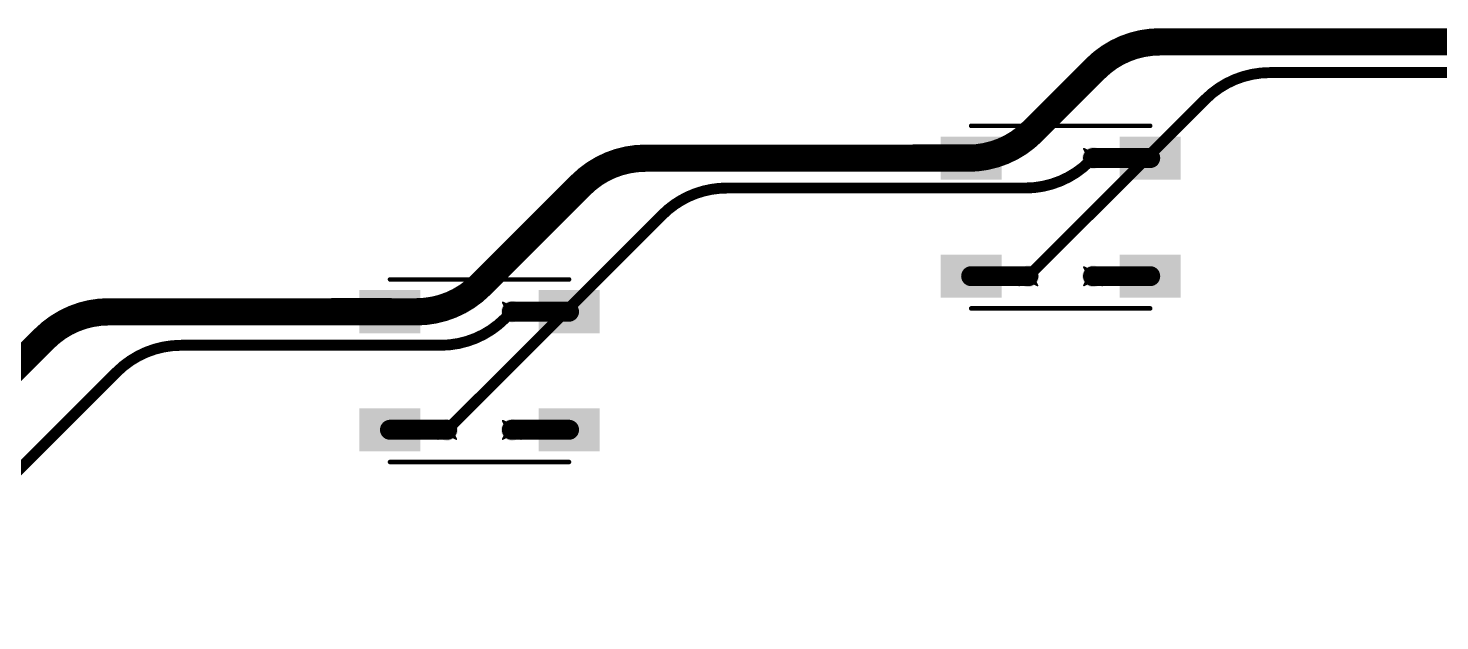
# Model space of a CAD drawing. Header units: inches. Extents: x -11 to 1110, y -7 to 455.
# Drawn here: x 153.08 to 192.5, y 331.88 to 348.44 of the extents above; entities that cross this region are included whole.
import ezdxf

# ---------------------------------------------------------------- set-up
doc = ezdxf.new("R2010")
doc.units = ezdxf.units.IN
for name, color, linetype in [('Bottom Layer', 5, 'Continuous'), ('Drill Drawing', 1, 'Continuous'), ('Top Layer', 1, 'Continuous'), ('Top Overlay', 2, 'Continuous'), ('Top Paste', 8, 'Continuous'), ('Top Solder', 216, 'Continuous'), ('Via Holes', 16, 'Continuous')]:
    doc.layers.add(name, color=color, linetype=linetype)

# ---------------------------------------------------------------- blocks, each defined once
blk = doc.blocks.new('WS2812B_B_W_223')
at = {"layer": 'Top Layer'}
for points in [[(-3.24999985, 2.15000078), (-1.75000031, 2.15000078), (-1.75000031, 1.15000278), (-3.24999985, 1.15000278)], [(3.24999985, 1.15000278), (1.75000031, 1.15000278), (1.75000031, 2.15000078), (3.24999985, 2.15000078)], [(-3.24999985, -1.15000024), (-1.75000031, -1.15000024), (-1.75000031, -2.14999824), (-3.24999985, -2.14999824)], [(1.75000031, -1.15000024), (3.24999985, -1.15000024), (3.24999985, -2.14999824), (1.75000031, -2.14999824)]]:
    blk.add_hatch(color=1, dxfattribs=at).paths.add_polyline_path(points)
at = {"layer": 'Top Paste'}
for points in [[(-3.24999985, 2.15000078), (-1.75000031, 2.15000078), (-1.75000031, 1.15000278), (-3.24999985, 1.15000278)], [(3.24999985, 1.15000278), (1.75000031, 1.15000278), (1.75000031, 2.15000078), (3.24999985, 2.15000078)], [(-3.24999985, -1.15000024), (-1.75000031, -1.15000024), (-1.75000031, -2.14999824), (-3.24999985, -2.14999824)], [(1.75000031, -1.15000024), (3.24999985, -1.15000024), (3.24999985, -2.14999824), (1.75000031, -2.14999824)]]:
    blk.add_hatch(color=8, dxfattribs=at).paths.add_polyline_path(points)
at = {"layer": 'Top Solder'}
for points in [[(-3.35159985, 2.25160078), (-1.64840031, 2.25160078), (-1.64840031, 1.04840278), (-3.35159985, 1.04840278)], [(3.35159985, 1.04840278), (1.64840031, 1.04840278), (1.64840031, 2.25160078), (3.35159985, 2.25160078)], [(-3.35159985, -1.04840024), (-1.64840031, -1.04840024), (-1.64840031, -2.25159824), (-3.35159985, -2.25159824)], [(1.64840031, -1.04840024), (3.35159985, -1.04840024), (3.35159985, -2.25159824), (1.64840031, -2.25159824)]]:
    blk.add_hatch(color=216, dxfattribs=at).paths.add_polyline_path(points)
at = {"layer": 'Top Overlay'}
for points in [[(-2.50000008, 2.55080008, 0.127, 0.127, 0), (2.50000008, 2.55080008, 0.127, 0.127, 0)], [(-3.556, 1.8034, 0.254, 0.254, 0), (-3.429, 1.6764, 0.254, 0.254, 0)], [(-3.556, 1.5494, 0.254, 0.254, 0), (-3.556, 1.8034, 0.254, 0.254, 0)], [(-3.556, 1.5494, 0.254, 0.254, 0), (-3.429, 1.6764, 0.254, 0.254, 0)], [(-2.50000008, -2.55079754, 0.127, 0.127, 0), (2.50000008, -2.55079754, 0.127, 0.127, 0)]]:
    blk.add_lwpolyline(points, format="xyseb", dxfattribs=at)
for points in [[(-2.53175008, 2.55080008, 0.0635, 0.0635, 1), (-2.46825008, 2.55080008, 0.0635, 0.0635, 1)], [(2.46825008, 2.55080008, 0.0635, 0.0635, 1), (2.53175008, 2.55080008, 0.0635, 0.0635, 1)], [(-3.619499999999999, 1.8034, 0.127, 0.127, 1), (-3.4925, 1.8034, 0.127, 0.127, 1)], [(-3.619499999999999, 1.8034, 0.127, 0.127, 1), (-3.4925, 1.8034, 0.127, 0.127, 1)], [(-3.619499999999999, 1.5494, 0.127, 0.127, 1), (-3.4925, 1.5494, 0.127, 0.127, 1)], [(-3.619499999999999, 1.5494, 0.127, 0.127, 1), (-3.4925, 1.5494, 0.127, 0.127, 1)], [(-3.4925, 1.6764, 0.127, 0.127, 1), (-3.3655, 1.6764, 0.127, 0.127, 1)], [(-3.4925, 1.6764, 0.127, 0.127, 1), (-3.3655, 1.6764, 0.127, 0.127, 1)], [(-2.53175008, -2.55079754, 0.0635, 0.0635, 1), (-2.46825008, -2.55079754, 0.0635, 0.0635, 1)], [(2.46825008, -2.55079754, 0.0635, 0.0635, 1), (2.53175008, -2.55079754, 0.0635, 0.0635, 1)]]:
    blk.add_lwpolyline(points, format="xyseb", close=True, dxfattribs=at)
blk = doc.blocks.new('WS2812B_B_W_232')
at = {"layer": 'Top Layer'}
for points in [[(-3.24999985, 2.15000078), (-1.75000031, 2.15000078), (-1.75000031, 1.15000278), (-3.24999985, 1.15000278)], [(3.24999985, 1.15000278), (1.75000031, 1.15000278), (1.75000031, 2.15000078), (3.24999985, 2.15000078)], [(-3.24999985, -1.15000024), (-1.75000031, -1.15000024), (-1.75000031, -2.14999824), (-3.24999985, -2.14999824)], [(1.75000031, -1.15000024), (3.24999985, -1.15000024), (3.24999985, -2.14999824), (1.75000031, -2.14999824)]]:
    blk.add_hatch(color=1, dxfattribs=at).paths.add_polyline_path(points)
at = {"layer": 'Top Paste'}
for points in [[(-3.24999985, 2.15000078), (-1.75000031, 2.15000078), (-1.75000031, 1.15000278), (-3.24999985, 1.15000278)], [(3.24999985, 1.15000278), (1.75000031, 1.15000278), (1.75000031, 2.15000078), (3.24999985, 2.15000078)], [(-3.24999985, -1.15000024), (-1.75000031, -1.15000024), (-1.75000031, -2.14999824), (-3.24999985, -2.14999824)], [(1.75000031, -1.15000024), (3.24999985, -1.15000024), (3.24999985, -2.14999824), (1.75000031, -2.14999824)]]:
    blk.add_hatch(color=8, dxfattribs=at).paths.add_polyline_path(points)
at = {"layer": 'Top Solder'}
for points in [[(-3.35159985, 2.25160078), (-1.64840031, 2.25160078), (-1.64840031, 1.04840278), (-3.35159985, 1.04840278)], [(3.35159985, 1.04840278), (1.64840031, 1.04840278), (1.64840031, 2.25160078), (3.35159985, 2.25160078)], [(-3.35159985, -1.04840024), (-1.64840031, -1.04840024), (-1.64840031, -2.25159824), (-3.35159985, -2.25159824)], [(1.64840031, -1.04840024), (3.35159985, -1.04840024), (3.35159985, -2.25159824), (1.64840031, -2.25159824)]]:
    blk.add_hatch(color=216, dxfattribs=at).paths.add_polyline_path(points)
at = {"layer": 'Top Overlay'}
for points in [[(-2.50000008, 2.55080008, 0.127, 0.127, 0), (2.50000008, 2.55080008, 0.127, 0.127, 0)], [(-3.556, 1.8034, 0.254, 0.254, 0), (-3.429, 1.6764, 0.254, 0.254, 0)], [(-3.556, 1.5494, 0.254, 0.254, 0), (-3.556, 1.8034, 0.254, 0.254, 0)], [(-3.556, 1.5494, 0.254, 0.254, 0), (-3.429, 1.6764, 0.254, 0.254, 0)], [(-2.50000008, -2.55079754, 0.127, 0.127, 0), (2.50000008, -2.55079754, 0.127, 0.127, 0)]]:
    blk.add_lwpolyline(points, format="xyseb", dxfattribs=at)
for points in [[(-2.53175008, 2.55080008, 0.0635, 0.0635, 1), (-2.46825008, 2.55080008, 0.0635, 0.0635, 1)], [(2.46825008, 2.55080008, 0.0635, 0.0635, 1), (2.53175008, 2.55080008, 0.0635, 0.0635, 1)], [(-3.619499999999999, 1.8034, 0.127, 0.127, 1), (-3.4925, 1.8034, 0.127, 0.127, 1)], [(-3.619499999999999, 1.8034, 0.127, 0.127, 1), (-3.4925, 1.8034, 0.127, 0.127, 1)], [(-3.619499999999999, 1.5494, 0.127, 0.127, 1), (-3.4925, 1.5494, 0.127, 0.127, 1)], [(-3.619499999999999, 1.5494, 0.127, 0.127, 1), (-3.4925, 1.5494, 0.127, 0.127, 1)], [(-3.4925, 1.6764, 0.127, 0.127, 1), (-3.3655, 1.6764, 0.127, 0.127, 1)], [(-3.4925, 1.6764, 0.127, 0.127, 1), (-3.3655, 1.6764, 0.127, 0.127, 1)], [(-2.53175008, -2.55079754, 0.0635, 0.0635, 1), (-2.46825008, -2.55079754, 0.0635, 0.0635, 1)], [(2.46825008, -2.55079754, 0.0635, 0.0635, 1), (2.53175008, -2.55079754, 0.0635, 0.0635, 1)]]:
    blk.add_lwpolyline(points, format="xyseb", close=True, dxfattribs=at)

msp = doc.modelspace()

# ---------------------------------------------------------------- hatches: boundary and pattern name
at = {"layer": 'Bottom Layer'}
h = msp.add_hatch(color=5, dxfattribs=at)
edge = h.paths.add_edge_path()
edge.add_arc((177.82216912, 344.8072098), 0.2999994, 0, 360)
h = msp.add_hatch(color=5, dxfattribs=at)
edge = h.paths.add_edge_path()
edge.add_arc((182.82216928, 344.8139916), 0.2999994, 0, 360)
h = msp.add_hatch(color=5, dxfattribs=at)
edge = h.paths.add_edge_path()
edge.add_arc((181.0134302, 341.50720878), 0.2999994, 0, 360)
h = msp.add_hatch(color=5, dxfattribs=at)
edge = h.paths.add_edge_path()
edge.add_arc((182.82216928, 341.50720878), 0.2999994, 0, 360)
h = msp.add_hatch(color=5, dxfattribs=at)
edge = h.paths.add_edge_path()
edge.add_arc((161.59156912, 340.5146098), 0.2999994, 0, 360)
h = msp.add_hatch(color=5, dxfattribs=at)
edge = h.paths.add_edge_path()
edge.add_arc((166.59156928, 340.5213916), 0.2999994, 0, 360)
h = msp.add_hatch(color=5, dxfattribs=at)
edge = h.paths.add_edge_path()
edge.add_arc((164.7828302, 337.21460878), 0.2999994, 0, 360)
h = msp.add_hatch(color=5, dxfattribs=at)
edge = h.paths.add_edge_path()
edge.add_arc((166.59156928, 337.21460878), 0.2999994, 0, 360)
at = {"layer": 'Top Layer'}
h = msp.add_hatch(color=1, dxfattribs=at)
edge = h.paths.add_edge_path()
edge.add_arc((177.82216912, 344.8072098), 0.2999994, 0, 360)
h = msp.add_hatch(color=1, dxfattribs=at)
edge = h.paths.add_edge_path()
edge.add_arc((182.82216928, 344.8139916), 0.2999994, 0, 360)
h = msp.add_hatch(color=1, dxfattribs=at)
edge = h.paths.add_edge_path()
edge.add_arc((181.0134302, 341.50720878), 0.2999994, 0, 360)
h = msp.add_hatch(color=1, dxfattribs=at)
edge = h.paths.add_edge_path()
edge.add_arc((182.82216928, 341.50720878), 0.2999994, 0, 360)
h = msp.add_hatch(color=1, dxfattribs=at)
edge = h.paths.add_edge_path()
edge.add_arc((161.59156912, 340.5146098), 0.2999994, 0, 360)
h = msp.add_hatch(color=1, dxfattribs=at)
edge = h.paths.add_edge_path()
edge.add_arc((166.59156928, 340.5213916), 0.2999994, 0, 360)
h = msp.add_hatch(color=1, dxfattribs=at)
edge = h.paths.add_edge_path()
edge.add_arc((164.7828302, 337.21460878), 0.2999994, 0, 360)
h = msp.add_hatch(color=1, dxfattribs=at)
edge = h.paths.add_edge_path()
edge.add_arc((166.59156928, 337.21460878), 0.2999994, 0, 360)
at = {"layer": 'Via Holes'}
h = msp.add_hatch(color=7, dxfattribs=at)
edge = h.paths.add_edge_path()
edge.add_arc((177.82216912, 344.8072098), 0.1499997, 0, 360)
h = msp.add_hatch(color=7, dxfattribs=at)
edge = h.paths.add_edge_path()
edge.add_arc((182.82216928, 344.8139916), 0.1499997, 0, 360)
h = msp.add_hatch(color=7, dxfattribs=at)
edge = h.paths.add_edge_path()
edge.add_arc((181.0134302, 341.50720878), 0.1499997, 0, 360)
h = msp.add_hatch(color=7, dxfattribs=at)
edge = h.paths.add_edge_path()
edge.add_arc((182.82216928, 341.50720878), 0.1499997, 0, 360)
h = msp.add_hatch(color=7, dxfattribs=at)
edge = h.paths.add_edge_path()
edge.add_arc((161.59156912, 340.5146098), 0.1499997, 0, 360)
h = msp.add_hatch(color=7, dxfattribs=at)
edge = h.paths.add_edge_path()
edge.add_arc((166.59156928, 340.5213916), 0.1499997, 0, 360)
h = msp.add_hatch(color=7, dxfattribs=at)
edge = h.paths.add_edge_path()
edge.add_arc((164.7828302, 337.21460878), 0.1499997, 0, 360)
h = msp.add_hatch(color=7, dxfattribs=at)
edge = h.paths.add_edge_path()
edge.add_arc((166.59156928, 337.21460878), 0.1499997, 0, 360)

# ---------------------------------------------------------------- linework, layer by layer
at = {"layer": 'Bottom Layer'}
for points in [[(182.89197864, 347.31446158, 0.7619999999999999, 0.7619999999999999, -0.198912367379658), (184.68803042, 348.0584098, 0.7619999999999999, 0.7619999999999999, 0)], [(184.68803042, 348.0584098, 0.7619999999999999, 0.7619999999999999, 0), (194.33216912, 348.0584098, 0.7619999999999999, 0.7619999999999999, 0)], [(181.12867508, 345.55115802, 0.7619999999999999, 0.7619999999999999, 0), (182.89197864, 347.31446158, 0.7619999999999999, 0.7619999999999999, 0)], [(185.96147212, 346.4552507, 0.3048, 0.3048, -0.198912367379658), (187.7575239, 347.19919892, 0.3048, 0.3048, 0)], [(187.7575239, 347.19919892, 0.3048, 0.3048, 0), (197.42085484, 347.19919892, 0.3048, 0.3048, 0)], [(181.0134302, 341.50720878, 0.3048, 0.3048, 0), (185.96147212, 346.4552507, 0.3048, 0.3048, 0)], [(181.12867508, 345.55115802, 0.7619999999999999, 0.7619999999999999, -0.198912367379658), (179.3326233, 344.8072098, 0.7619999999999999, 0.7619999999999999, 0)], [(168.52386158, 344.06326158, 0.7619999999999999, 0.7619999999999999, -0.198912367379658), (170.31991336, 344.8072098, 0.7619999999999999, 0.7619999999999999, 0)], [(170.31991336, 344.8072098, 0.7619999999999999, 0.7619999999999999, 0), (177.82216912, 344.8072098, 0.7619999999999999, 0.7619999999999999, 0)], [(177.82216912, 344.8072098, 0.7619999999999999, 0.7619999999999999, 0), (179.3326233, 344.8072098, 0.7619999999999999, 0.7619999999999999, 0)], [(182.72552482, 344.71734714, 0.3048, 0.3048, 0), (182.82216928, 344.8139916, 0.3048, 0.3048, 0)], [(182.72552482, 344.71734714, 0.3048, 0.3048, -0.198912367379658), (180.92947304, 343.97339892, 0.3048, 0.3048, 0)], [(165.71915802, 341.25855802, 0.7619999999999999, 0.7619999999999999, 0), (168.52386158, 344.06326158, 0.7619999999999999, 0.7619999999999999, 0)], [(170.79767212, 343.2294507, 0.3048, 0.3048, -0.198912367379658), (172.5937239, 343.97339892, 0.3048, 0.3048, 0)], [(172.5937239, 343.97339892, 0.3048, 0.3048, 0), (180.92947304, 343.97339892, 0.3048, 0.3048, 0)], [(164.7828302, 337.21460878, 0.3048, 0.3048, 0), (170.79767212, 343.2294507, 0.3048, 0.3048, 0)], [(165.71915802, 341.25855802, 0.7619999999999999, 0.7619999999999999, -0.198912367379658), (163.92310624, 340.5146098, 0.7619999999999999, 0.7619999999999999, 0)], [(153.53786158, 339.77066158, 0.7619999999999999, 0.7619999999999999, -0.198912367379658), (155.33391336, 340.5146098, 0.7619999999999999, 0.7619999999999999, 0)], [(155.33391336, 340.5146098, 0.7619999999999999, 0.7619999999999999, 0), (161.59156912, 340.5146098, 0.7619999999999999, 0.7619999999999999, 0)], [(161.59156912, 340.5146098, 0.7619999999999999, 0.7619999999999999, 0), (163.92310624, 340.5146098, 0.7619999999999999, 0.7619999999999999, 0)], [(166.39332482, 340.32314714, 0.3048, 0.3048, 0), (166.59156928, 340.5213916, 0.3048, 0.3048, 0)], [(166.39332482, 340.32314714, 0.3048, 0.3048, -0.198912367379658), (164.59727304, 339.57919892, 0.3048, 0.3048, 0)], [(149.84415802, 336.07695802, 0.7619999999999999, 0.7619999999999999, 0), (153.53786158, 339.77066158, 0.7619999999999999, 0.7619999999999999, 0)], [(155.55767212, 338.8352507, 0.3048, 0.3048, -0.198912367379658), (157.3537239, 339.57919892, 0.3048, 0.3048, 0)], [(157.3537239, 339.57919892, 0.3048, 0.3048, 0), (164.59727304, 339.57919892, 0.3048, 0.3048, 0)], [(148.7554302, 332.03300878, 0.3048, 0.3048, 0), (155.55767212, 338.8352507, 0.3048, 0.3048, 0)]]:
    msp.add_lwpolyline(points, format="xyseb", dxfattribs=at)
for points in [[(184.49753042, 348.0584098, 0.3809999999999999, 0.3809999999999999, 1), (184.87853042, 348.0584098, 0.3809999999999999, 0.3809999999999999, 1)], [(184.49753042, 348.0584098, 0.3809999999999999, 0.3809999999999999, 1), (184.87853042, 348.0584098, 0.3809999999999999, 0.3809999999999999, 1)], [(182.70147864, 347.31446158, 0.3809999999999999, 0.3809999999999999, 1), (183.08247864, 347.31446158, 0.3809999999999999, 0.3809999999999999, 1)], [(182.70147864, 347.31446158, 0.3809999999999999, 0.3809999999999999, 1), (183.08247864, 347.31446158, 0.3809999999999999, 0.3809999999999999, 1)], [(187.6813239, 347.19919892, 0.1524, 0.1524, 1), (187.8337239, 347.19919892, 0.1524, 0.1524, 1)], [(187.6813239, 347.19919892, 0.1524, 0.1524, 1), (187.8337239, 347.19919892, 0.1524, 0.1524, 1)], [(185.88527212, 346.4552507, 0.1524, 0.1524, 1), (186.03767212, 346.4552507, 0.1524, 0.1524, 1)], [(185.88527212, 346.4552507, 0.1524, 0.1524, 1), (186.03767212, 346.4552507, 0.1524, 0.1524, 1)], [(180.93817508, 345.55115802, 0.3809999999999999, 0.3809999999999999, 1), (181.31917508, 345.55115802, 0.3809999999999999, 0.3809999999999999, 1)], [(180.93817508, 345.55115802, 0.3809999999999999, 0.3809999999999999, 1), (181.31917508, 345.55115802, 0.3809999999999999, 0.3809999999999999, 1)], [(170.12941336, 344.8072098, 0.3809999999999999, 0.3809999999999999, 1), (170.51041336, 344.8072098, 0.3809999999999999, 0.3809999999999999, 1)], [(170.12941336, 344.8072098, 0.3809999999999999, 0.3809999999999999, 1), (170.51041336, 344.8072098, 0.3809999999999999, 0.3809999999999999, 1)], [(177.63166912, 344.8072098, 0.3809999999999999, 0.3809999999999999, 1), (178.01266912, 344.8072098, 0.3809999999999999, 0.3809999999999999, 1)], [(177.63166912, 344.8072098, 0.3809999999999999, 0.3809999999999999, 1), (178.01266912, 344.8072098, 0.3809999999999999, 0.3809999999999999, 1)], [(179.1421233, 344.8072098, 0.3809999999999999, 0.3809999999999999, 1), (179.5231233, 344.8072098, 0.3809999999999999, 0.3809999999999999, 1)], [(179.1421233, 344.8072098, 0.3809999999999999, 0.3809999999999999, 1), (179.5231233, 344.8072098, 0.3809999999999999, 0.3809999999999999, 1)], [(182.74596928, 344.8139916, 0.1524, 0.1524, 1), (182.89836928, 344.8139916, 0.1524, 0.1524, 1)], [(182.64932482, 344.71734714, 0.1524, 0.1524, 1), (182.80172482, 344.71734714, 0.1524, 0.1524, 1)], [(182.64932482, 344.71734714, 0.1524, 0.1524, 1), (182.80172482, 344.71734714, 0.1524, 0.1524, 1)], [(168.33336158, 344.06326158, 0.3809999999999999, 0.3809999999999999, 1), (168.71436158, 344.06326158, 0.3809999999999999, 0.3809999999999999, 1)], [(168.33336158, 344.06326158, 0.3809999999999999, 0.3809999999999999, 1), (168.71436158, 344.06326158, 0.3809999999999999, 0.3809999999999999, 1)], [(172.5175239, 343.97339892, 0.1524, 0.1524, 1), (172.6699239, 343.97339892, 0.1524, 0.1524, 1)], [(172.5175239, 343.97339892, 0.1524, 0.1524, 1), (172.6699239, 343.97339892, 0.1524, 0.1524, 1)], [(180.85327304, 343.97339892, 0.1524, 0.1524, 1), (181.00567304, 343.97339892, 0.1524, 0.1524, 1)], [(180.85327304, 343.97339892, 0.1524, 0.1524, 1), (181.00567304, 343.97339892, 0.1524, 0.1524, 1)], [(170.72147212, 343.2294507, 0.1524, 0.1524, 1), (170.87387212, 343.2294507, 0.1524, 0.1524, 1)], [(170.72147212, 343.2294507, 0.1524, 0.1524, 1), (170.87387212, 343.2294507, 0.1524, 0.1524, 1)], [(165.52865802, 341.25855802, 0.3809999999999999, 0.3809999999999999, 1), (165.90965802, 341.25855802, 0.3809999999999999, 0.3809999999999999, 1)], [(165.52865802, 341.25855802, 0.3809999999999999, 0.3809999999999999, 1), (165.90965802, 341.25855802, 0.3809999999999999, 0.3809999999999999, 1)], [(180.9372302, 341.50720878, 0.1524, 0.1524, 1), (181.0896302, 341.50720878, 0.1524, 0.1524, 1)], [(155.14341336, 340.5146098, 0.3809999999999999, 0.3809999999999999, 1), (155.52441336, 340.5146098, 0.3809999999999999, 0.3809999999999999, 1)], [(155.14341336, 340.5146098, 0.3809999999999999, 0.3809999999999999, 1), (155.52441336, 340.5146098, 0.3809999999999999, 0.3809999999999999, 1)], [(161.40106912, 340.5146098, 0.3809999999999999, 0.3809999999999999, 1), (161.78206912, 340.5146098, 0.3809999999999999, 0.3809999999999999, 1)], [(161.40106912, 340.5146098, 0.3809999999999999, 0.3809999999999999, 1), (161.78206912, 340.5146098, 0.3809999999999999, 0.3809999999999999, 1)], [(163.73260624, 340.5146098, 0.3809999999999999, 0.3809999999999999, 1), (164.11360624, 340.5146098, 0.3809999999999999, 0.3809999999999999, 1)], [(163.73260624, 340.5146098, 0.3809999999999999, 0.3809999999999999, 1), (164.11360624, 340.5146098, 0.3809999999999999, 0.3809999999999999, 1)], [(166.51536928, 340.5213916, 0.1524, 0.1524, 1), (166.66776928, 340.5213916, 0.1524, 0.1524, 1)], [(166.31712482, 340.32314714, 0.1524, 0.1524, 1), (166.46952482, 340.32314714, 0.1524, 0.1524, 1)], [(166.31712482, 340.32314714, 0.1524, 0.1524, 1), (166.46952482, 340.32314714, 0.1524, 0.1524, 1)], [(153.34736158, 339.77066158, 0.3809999999999999, 0.3809999999999999, 1), (153.72836158, 339.77066158, 0.3809999999999999, 0.3809999999999999, 1)], [(153.34736158, 339.77066158, 0.3809999999999999, 0.3809999999999999, 1), (153.72836158, 339.77066158, 0.3809999999999999, 0.3809999999999999, 1)], [(157.2775239, 339.57919892, 0.1524, 0.1524, 1), (157.4299239, 339.57919892, 0.1524, 0.1524, 1)], [(157.2775239, 339.57919892, 0.1524, 0.1524, 1), (157.4299239, 339.57919892, 0.1524, 0.1524, 1)], [(164.52107304, 339.57919892, 0.1524, 0.1524, 1), (164.67347304, 339.57919892, 0.1524, 0.1524, 1)], [(164.52107304, 339.57919892, 0.1524, 0.1524, 1), (164.67347304, 339.57919892, 0.1524, 0.1524, 1)], [(155.48147212, 338.8352507, 0.1524, 0.1524, 1), (155.63387212, 338.8352507, 0.1524, 0.1524, 1)], [(155.48147212, 338.8352507, 0.1524, 0.1524, 1), (155.63387212, 338.8352507, 0.1524, 0.1524, 1)], [(164.7066302, 337.21460878, 0.1524, 0.1524, 1), (164.8590302, 337.21460878, 0.1524, 0.1524, 1)]]:
    msp.add_lwpolyline(points, format="xyseb", close=True, dxfattribs=at)
at = {"layer": 'Drill Drawing'}
for points in [[(177.56816912, 345.0612098, 0.0508, 0.0508, 0), (177.82216912, 344.9342098, 0.0508, 0.0508, 0)], [(177.56816912, 345.0612098, 0.0508, 0.0508, 0), (177.69516912, 344.8072098, 0.0508, 0.0508, 0)], [(177.82216912, 344.9342098, 0.0508, 0.0508, 0), (178.07616912, 345.0612098, 0.0508, 0.0508, 0)], [(177.94916912, 344.8072098, 0.0508, 0.0508, 0), (178.07616912, 345.0612098, 0.0508, 0.0508, 0)], [(182.56816928, 345.0679916, 0.0508, 0.0508, 0), (182.82216928, 344.9409916, 0.0508, 0.0508, 0)], [(182.56816928, 345.0679916, 0.0508, 0.0508, 0), (182.69516928, 344.8139916, 0.0508, 0.0508, 0)], [(182.82216928, 344.9409916, 0.0508, 0.0508, 0), (183.07616928, 345.0679916, 0.0508, 0.0508, 0)], [(182.94916928, 344.8139916, 0.0508, 0.0508, 0), (183.07616928, 345.0679916, 0.0508, 0.0508, 0)], [(177.56816912, 344.5532098, 0.0508, 0.0508, 0), (177.69516912, 344.8072098, 0.0508, 0.0508, 0)], [(177.56816912, 344.5532098, 0.0508, 0.0508, 0), (177.82216912, 344.6802097999999, 0.0508, 0.0508, 0)], [(177.82216912, 344.6802097999999, 0.0508, 0.0508, 0), (178.07616912, 344.5532098, 0.0508, 0.0508, 0)], [(177.94916912, 344.8072098, 0.0508, 0.0508, 0), (178.07616912, 344.5532098, 0.0508, 0.0508, 0)], [(182.56816928, 344.5599916, 0.0508, 0.0508, 0), (182.69516928, 344.8139916, 0.0508, 0.0508, 0)], [(182.56816928, 344.5599916, 0.0508, 0.0508, 0), (182.82216928, 344.6869916, 0.0508, 0.0508, 0)], [(182.82216928, 344.6869916, 0.0508, 0.0508, 0), (183.07616928, 344.5599916, 0.0508, 0.0508, 0)], [(182.94916928, 344.8139916, 0.0508, 0.0508, 0), (183.07616928, 344.5599916, 0.0508, 0.0508, 0)], [(180.7594302, 341.76120878, 0.0508, 0.0508, 0), (181.0134302, 341.63420878, 0.0508, 0.0508, 0)], [(180.7594302, 341.76120878, 0.0508, 0.0508, 0), (180.8864302, 341.50720878, 0.0508, 0.0508, 0)], [(181.0134302, 341.63420878, 0.0508, 0.0508, 0), (181.2674302, 341.76120878, 0.0508, 0.0508, 0)], [(181.1404302, 341.50720878, 0.0508, 0.0508, 0), (181.2674302, 341.76120878, 0.0508, 0.0508, 0)], [(182.56816928, 341.76120878, 0.0508, 0.0508, 0), (182.82216928, 341.63420878, 0.0508, 0.0508, 0)], [(182.56816928, 341.76120878, 0.0508, 0.0508, 0), (182.69516928, 341.50720878, 0.0508, 0.0508, 0)], [(182.82216928, 341.63420878, 0.0508, 0.0508, 0), (183.07616928, 341.76120878, 0.0508, 0.0508, 0)], [(182.94916928, 341.50720878, 0.0508, 0.0508, 0), (183.07616928, 341.76120878, 0.0508, 0.0508, 0)], [(180.7594302, 341.25320878, 0.0508, 0.0508, 0), (180.8864302, 341.50720878, 0.0508, 0.0508, 0)], [(180.7594302, 341.25320878, 0.0508, 0.0508, 0), (181.0134302, 341.38020878, 0.0508, 0.0508, 0)], [(181.0134302, 341.38020878, 0.0508, 0.0508, 0), (181.2674302, 341.25320878, 0.0508, 0.0508, 0)], [(181.1404302, 341.50720878, 0.0508, 0.0508, 0), (181.2674302, 341.25320878, 0.0508, 0.0508, 0)], [(182.56816928, 341.25320878, 0.0508, 0.0508, 0), (182.69516928, 341.50720878, 0.0508, 0.0508, 0)], [(182.56816928, 341.25320878, 0.0508, 0.0508, 0), (182.82216928, 341.38020878, 0.0508, 0.0508, 0)], [(182.82216928, 341.38020878, 0.0508, 0.0508, 0), (183.07616928, 341.25320878, 0.0508, 0.0508, 0)], [(182.94916928, 341.50720878, 0.0508, 0.0508, 0), (183.07616928, 341.25320878, 0.0508, 0.0508, 0)], [(161.33756912, 340.7686098, 0.0508, 0.0508, 0), (161.59156912, 340.6416098, 0.0508, 0.0508, 0)], [(161.33756912, 340.7686098, 0.0508, 0.0508, 0), (161.46456912, 340.5146098, 0.0508, 0.0508, 0)], [(161.59156912, 340.6416098, 0.0508, 0.0508, 0), (161.84556912, 340.7686098, 0.0508, 0.0508, 0)], [(161.71856912, 340.5146098, 0.0508, 0.0508, 0), (161.84556912, 340.7686098, 0.0508, 0.0508, 0)], [(166.33756928, 340.7753916, 0.0508, 0.0508, 0), (166.59156928, 340.6483916, 0.0508, 0.0508, 0)], [(166.33756928, 340.7753916, 0.0508, 0.0508, 0), (166.46456928, 340.5213916, 0.0508, 0.0508, 0)], [(166.59156928, 340.6483916, 0.0508, 0.0508, 0), (166.84556928, 340.7753916, 0.0508, 0.0508, 0)], [(166.71856928, 340.5213916, 0.0508, 0.0508, 0), (166.84556928, 340.7753916, 0.0508, 0.0508, 0)], [(161.33756912, 340.2606098, 0.0508, 0.0508, 0), (161.46456912, 340.5146098, 0.0508, 0.0508, 0)], [(161.33756912, 340.2606098, 0.0508, 0.0508, 0), (161.59156912, 340.3876098, 0.0508, 0.0508, 0)], [(161.59156912, 340.3876098, 0.0508, 0.0508, 0), (161.84556912, 340.2606098, 0.0508, 0.0508, 0)], [(161.71856912, 340.5146098, 0.0508, 0.0508, 0), (161.84556912, 340.2606098, 0.0508, 0.0508, 0)], [(166.33756928, 340.2673916, 0.0508, 0.0508, 0), (166.46456928, 340.5213916, 0.0508, 0.0508, 0)], [(166.33756928, 340.2673916, 0.0508, 0.0508, 0), (166.59156928, 340.3943915999999, 0.0508, 0.0508, 0)], [(166.59156928, 340.3943915999999, 0.0508, 0.0508, 0), (166.84556928, 340.2673916, 0.0508, 0.0508, 0)], [(166.71856928, 340.5213916, 0.0508, 0.0508, 0), (166.84556928, 340.2673916, 0.0508, 0.0508, 0)], [(164.5288302, 337.46860878, 0.0508, 0.0508, 0), (164.7828302, 337.34160878, 0.0508, 0.0508, 0)], [(164.5288302, 337.46860878, 0.0508, 0.0508, 0), (164.6558302, 337.21460878, 0.0508, 0.0508, 0)], [(164.7828302, 337.34160878, 0.0508, 0.0508, 0), (165.0368302, 337.46860878, 0.0508, 0.0508, 0)], [(164.9098302, 337.21460878, 0.0508, 0.0508, 0), (165.0368302, 337.46860878, 0.0508, 0.0508, 0)], [(166.33756928, 337.46860878, 0.0508, 0.0508, 0), (166.59156928, 337.34160878, 0.0508, 0.0508, 0)], [(166.33756928, 337.46860878, 0.0508, 0.0508, 0), (166.46456928, 337.21460878, 0.0508, 0.0508, 0)], [(166.59156928, 337.34160878, 0.0508, 0.0508, 0), (166.84556928, 337.46860878, 0.0508, 0.0508, 0)], [(166.71856928, 337.21460878, 0.0508, 0.0508, 0), (166.84556928, 337.46860878, 0.0508, 0.0508, 0)], [(164.5288302, 336.96060878, 0.0508, 0.0508, 0), (164.6558302, 337.21460878, 0.0508, 0.0508, 0)], [(164.5288302, 336.96060878, 0.0508, 0.0508, 0), (164.7828302, 337.08760878, 0.0508, 0.0508, 0)], [(164.7828302, 337.08760878, 0.0508, 0.0508, 0), (165.0368302, 336.96060878, 0.0508, 0.0508, 0)], [(164.9098302, 337.21460878, 0.0508, 0.0508, 0), (165.0368302, 336.96060878, 0.0508, 0.0508, 0)], [(166.33756928, 336.96060878, 0.0508, 0.0508, 0), (166.46456928, 337.21460878, 0.0508, 0.0508, 0)], [(166.33756928, 336.96060878, 0.0508, 0.0508, 0), (166.59156928, 337.08760878, 0.0508, 0.0508, 0)], [(166.59156928, 337.08760878, 0.0508, 0.0508, 0), (166.84556928, 336.96060878, 0.0508, 0.0508, 0)], [(166.71856928, 337.21460878, 0.0508, 0.0508, 0), (166.84556928, 336.96060878, 0.0508, 0.0508, 0)]]:
    msp.add_lwpolyline(points, format="xyseb", dxfattribs=at)
for points in [[(177.55546912, 345.0612098, 0.0254, 0.0254, 1), (177.58086912, 345.0612098, 0.0254, 0.0254, 1)], [(177.55546912, 345.0612098, 0.0254, 0.0254, 1), (177.58086912, 345.0612098, 0.0254, 0.0254, 1)], [(177.80946912, 344.9342098, 0.0254, 0.0254, 1), (177.83486912, 344.9342098, 0.0254, 0.0254, 1)], [(177.80946912, 344.9342098, 0.0254, 0.0254, 1), (177.83486912, 344.9342098, 0.0254, 0.0254, 1)], [(178.06346912, 345.0612098, 0.0254, 0.0254, 1), (178.08886912, 345.0612098, 0.0254, 0.0254, 1)], [(178.06346912, 345.0612098, 0.0254, 0.0254, 1), (178.08886912, 345.0612098, 0.0254, 0.0254, 1)], [(182.55546928, 345.0679916, 0.0254, 0.0254, 1), (182.58086928, 345.0679916, 0.0254, 0.0254, 1)], [(182.55546928, 345.0679916, 0.0254, 0.0254, 1), (182.58086928, 345.0679916, 0.0254, 0.0254, 1)], [(182.80946928, 344.9409916, 0.0254, 0.0254, 1), (182.83486928, 344.9409916, 0.0254, 0.0254, 1)], [(182.80946928, 344.9409916, 0.0254, 0.0254, 1), (182.83486928, 344.9409916, 0.0254, 0.0254, 1)], [(183.06346928, 345.0679916, 0.0254, 0.0254, 1), (183.08886928, 345.0679916, 0.0254, 0.0254, 1)], [(183.06346928, 345.0679916, 0.0254, 0.0254, 1), (183.08886928, 345.0679916, 0.0254, 0.0254, 1)], [(177.55546912, 344.5532098, 0.0254, 0.0254, 1), (177.58086912, 344.5532098, 0.0254, 0.0254, 1)], [(177.55546912, 344.5532098, 0.0254, 0.0254, 1), (177.58086912, 344.5532098, 0.0254, 0.0254, 1)], [(177.68246912, 344.8072098, 0.0254, 0.0254, 1), (177.70786912, 344.8072098, 0.0254, 0.0254, 1)], [(177.68246912, 344.8072098, 0.0254, 0.0254, 1), (177.70786912, 344.8072098, 0.0254, 0.0254, 1)], [(177.80946912, 344.6802097999999, 0.0254, 0.0254, 1), (177.83486912, 344.6802097999999, 0.0254, 0.0254, 1)], [(177.80946912, 344.6802097999999, 0.0254, 0.0254, 1), (177.83486912, 344.6802097999999, 0.0254, 0.0254, 1)], [(177.93646912, 344.8072098, 0.0254, 0.0254, 1), (177.96186912, 344.8072098, 0.0254, 0.0254, 1)], [(177.93646912, 344.8072098, 0.0254, 0.0254, 1), (177.96186912, 344.8072098, 0.0254, 0.0254, 1)], [(178.06346912, 344.5532098, 0.0254, 0.0254, 1), (178.08886912, 344.5532098, 0.0254, 0.0254, 1)], [(178.06346912, 344.5532098, 0.0254, 0.0254, 1), (178.08886912, 344.5532098, 0.0254, 0.0254, 1)], [(182.55546928, 344.5599916, 0.0254, 0.0254, 1), (182.58086928, 344.5599916, 0.0254, 0.0254, 1)], [(182.55546928, 344.5599916, 0.0254, 0.0254, 1), (182.58086928, 344.5599916, 0.0254, 0.0254, 1)], [(182.68246928, 344.8139916, 0.0254, 0.0254, 1), (182.70786928, 344.8139916, 0.0254, 0.0254, 1)], [(182.68246928, 344.8139916, 0.0254, 0.0254, 1), (182.70786928, 344.8139916, 0.0254, 0.0254, 1)], [(182.80946928, 344.6869916, 0.0254, 0.0254, 1), (182.83486928, 344.6869916, 0.0254, 0.0254, 1)], [(182.80946928, 344.6869916, 0.0254, 0.0254, 1), (182.83486928, 344.6869916, 0.0254, 0.0254, 1)], [(182.93646928, 344.8139916, 0.0254, 0.0254, 1), (182.96186928, 344.8139916, 0.0254, 0.0254, 1)], [(182.93646928, 344.8139916, 0.0254, 0.0254, 1), (182.96186928, 344.8139916, 0.0254, 0.0254, 1)], [(183.06346928, 344.5599916, 0.0254, 0.0254, 1), (183.08886928, 344.5599916, 0.0254, 0.0254, 1)], [(183.06346928, 344.5599916, 0.0254, 0.0254, 1), (183.08886928, 344.5599916, 0.0254, 0.0254, 1)], [(180.7467302, 341.76120878, 0.0254, 0.0254, 1), (180.7721302, 341.76120878, 0.0254, 0.0254, 1)], [(180.7467302, 341.76120878, 0.0254, 0.0254, 1), (180.7721302, 341.76120878, 0.0254, 0.0254, 1)], [(181.2547302, 341.76120878, 0.0254, 0.0254, 1), (181.2801302, 341.76120878, 0.0254, 0.0254, 1)], [(181.2547302, 341.76120878, 0.0254, 0.0254, 1), (181.2801302, 341.76120878, 0.0254, 0.0254, 1)], [(182.55546928, 341.76120878, 0.0254, 0.0254, 1), (182.58086928, 341.76120878, 0.0254, 0.0254, 1)], [(182.55546928, 341.76120878, 0.0254, 0.0254, 1), (182.58086928, 341.76120878, 0.0254, 0.0254, 1)], [(183.06346928, 341.76120878, 0.0254, 0.0254, 1), (183.08886928, 341.76120878, 0.0254, 0.0254, 1)], [(183.06346928, 341.76120878, 0.0254, 0.0254, 1), (183.08886928, 341.76120878, 0.0254, 0.0254, 1)], [(180.8737302, 341.50720878, 0.0254, 0.0254, 1), (180.8991302, 341.50720878, 0.0254, 0.0254, 1)], [(180.8737302, 341.50720878, 0.0254, 0.0254, 1), (180.8991302, 341.50720878, 0.0254, 0.0254, 1)], [(181.0007302, 341.63420878, 0.0254, 0.0254, 1), (181.0261302, 341.63420878, 0.0254, 0.0254, 1)], [(181.0007302, 341.63420878, 0.0254, 0.0254, 1), (181.0261302, 341.63420878, 0.0254, 0.0254, 1)], [(181.0007302, 341.38020878, 0.0254, 0.0254, 1), (181.0261302, 341.38020878, 0.0254, 0.0254, 1)], [(181.0007302, 341.38020878, 0.0254, 0.0254, 1), (181.0261302, 341.38020878, 0.0254, 0.0254, 1)], [(181.1277302, 341.50720878, 0.0254, 0.0254, 1), (181.1531302, 341.50720878, 0.0254, 0.0254, 1)], [(181.1277302, 341.50720878, 0.0254, 0.0254, 1), (181.1531302, 341.50720878, 0.0254, 0.0254, 1)], [(182.68246928, 341.50720878, 0.0254, 0.0254, 1), (182.70786928, 341.50720878, 0.0254, 0.0254, 1)], [(182.68246928, 341.50720878, 0.0254, 0.0254, 1), (182.70786928, 341.50720878, 0.0254, 0.0254, 1)], [(182.80946928, 341.63420878, 0.0254, 0.0254, 1), (182.83486928, 341.63420878, 0.0254, 0.0254, 1)], [(182.80946928, 341.63420878, 0.0254, 0.0254, 1), (182.83486928, 341.63420878, 0.0254, 0.0254, 1)], [(182.80946928, 341.38020878, 0.0254, 0.0254, 1), (182.83486928, 341.38020878, 0.0254, 0.0254, 1)], [(182.80946928, 341.38020878, 0.0254, 0.0254, 1), (182.83486928, 341.38020878, 0.0254, 0.0254, 1)], [(182.93646928, 341.50720878, 0.0254, 0.0254, 1), (182.96186928, 341.50720878, 0.0254, 0.0254, 1)], [(182.93646928, 341.50720878, 0.0254, 0.0254, 1), (182.96186928, 341.50720878, 0.0254, 0.0254, 1)], [(180.7467302, 341.25320878, 0.0254, 0.0254, 1), (180.7721302, 341.25320878, 0.0254, 0.0254, 1)], [(180.7467302, 341.25320878, 0.0254, 0.0254, 1), (180.7721302, 341.25320878, 0.0254, 0.0254, 1)], [(181.2547302, 341.25320878, 0.0254, 0.0254, 1), (181.2801302, 341.25320878, 0.0254, 0.0254, 1)], [(181.2547302, 341.25320878, 0.0254, 0.0254, 1), (181.2801302, 341.25320878, 0.0254, 0.0254, 1)], [(182.55546928, 341.25320878, 0.0254, 0.0254, 1), (182.58086928, 341.25320878, 0.0254, 0.0254, 1)], [(182.55546928, 341.25320878, 0.0254, 0.0254, 1), (182.58086928, 341.25320878, 0.0254, 0.0254, 1)], [(183.06346928, 341.25320878, 0.0254, 0.0254, 1), (183.08886928, 341.25320878, 0.0254, 0.0254, 1)], [(183.06346928, 341.25320878, 0.0254, 0.0254, 1), (183.08886928, 341.25320878, 0.0254, 0.0254, 1)], [(161.32486912, 340.7686098, 0.0254, 0.0254, 1), (161.35026912, 340.7686098, 0.0254, 0.0254, 1)], [(161.32486912, 340.7686098, 0.0254, 0.0254, 1), (161.35026912, 340.7686098, 0.0254, 0.0254, 1)], [(161.57886912, 340.6416098, 0.0254, 0.0254, 1), (161.60426912, 340.6416098, 0.0254, 0.0254, 1)], [(161.57886912, 340.6416098, 0.0254, 0.0254, 1), (161.60426912, 340.6416098, 0.0254, 0.0254, 1)], [(161.83286912, 340.7686098, 0.0254, 0.0254, 1), (161.85826912, 340.7686098, 0.0254, 0.0254, 1)], [(161.83286912, 340.7686098, 0.0254, 0.0254, 1), (161.85826912, 340.7686098, 0.0254, 0.0254, 1)], [(166.32486928, 340.7753916, 0.0254, 0.0254, 1), (166.35026928, 340.7753916, 0.0254, 0.0254, 1)], [(166.32486928, 340.7753916, 0.0254, 0.0254, 1), (166.35026928, 340.7753916, 0.0254, 0.0254, 1)], [(166.57886928, 340.6483916, 0.0254, 0.0254, 1), (166.60426928, 340.6483916, 0.0254, 0.0254, 1)], [(166.57886928, 340.6483916, 0.0254, 0.0254, 1), (166.60426928, 340.6483916, 0.0254, 0.0254, 1)], [(166.83286928, 340.7753916, 0.0254, 0.0254, 1), (166.85826928, 340.7753916, 0.0254, 0.0254, 1)], [(166.83286928, 340.7753916, 0.0254, 0.0254, 1), (166.85826928, 340.7753916, 0.0254, 0.0254, 1)], [(161.32486912, 340.2606098, 0.0254, 0.0254, 1), (161.35026912, 340.2606098, 0.0254, 0.0254, 1)], [(161.32486912, 340.2606098, 0.0254, 0.0254, 1), (161.35026912, 340.2606098, 0.0254, 0.0254, 1)], [(161.45186912, 340.5146098, 0.0254, 0.0254, 1), (161.47726912, 340.5146098, 0.0254, 0.0254, 1)], [(161.45186912, 340.5146098, 0.0254, 0.0254, 1), (161.47726912, 340.5146098, 0.0254, 0.0254, 1)], [(161.57886912, 340.3876098, 0.0254, 0.0254, 1), (161.60426912, 340.3876098, 0.0254, 0.0254, 1)], [(161.57886912, 340.3876098, 0.0254, 0.0254, 1), (161.60426912, 340.3876098, 0.0254, 0.0254, 1)], [(161.70586912, 340.5146098, 0.0254, 0.0254, 1), (161.73126912, 340.5146098, 0.0254, 0.0254, 1)], [(161.70586912, 340.5146098, 0.0254, 0.0254, 1), (161.73126912, 340.5146098, 0.0254, 0.0254, 1)], [(161.83286912, 340.2606098, 0.0254, 0.0254, 1), (161.85826912, 340.2606098, 0.0254, 0.0254, 1)], [(161.83286912, 340.2606098, 0.0254, 0.0254, 1), (161.85826912, 340.2606098, 0.0254, 0.0254, 1)], [(166.32486928, 340.2673916, 0.0254, 0.0254, 1), (166.35026928, 340.2673916, 0.0254, 0.0254, 1)], [(166.32486928, 340.2673916, 0.0254, 0.0254, 1), (166.35026928, 340.2673916, 0.0254, 0.0254, 1)], [(166.45186928, 340.5213916, 0.0254, 0.0254, 1), (166.47726928, 340.5213916, 0.0254, 0.0254, 1)], [(166.45186928, 340.5213916, 0.0254, 0.0254, 1), (166.47726928, 340.5213916, 0.0254, 0.0254, 1)], [(166.57886928, 340.3943915999999, 0.0254, 0.0254, 1), (166.60426928, 340.3943915999999, 0.0254, 0.0254, 1)], [(166.57886928, 340.3943915999999, 0.0254, 0.0254, 1), (166.60426928, 340.3943915999999, 0.0254, 0.0254, 1)], [(166.70586928, 340.5213916, 0.0254, 0.0254, 1), (166.73126928, 340.5213916, 0.0254, 0.0254, 1)], [(166.70586928, 340.5213916, 0.0254, 0.0254, 1), (166.73126928, 340.5213916, 0.0254, 0.0254, 1)], [(166.83286928, 340.2673916, 0.0254, 0.0254, 1), (166.85826928, 340.2673916, 0.0254, 0.0254, 1)], [(166.83286928, 340.2673916, 0.0254, 0.0254, 1), (166.85826928, 340.2673916, 0.0254, 0.0254, 1)], [(164.5161302, 337.46860878, 0.0254, 0.0254, 1), (164.5415302, 337.46860878, 0.0254, 0.0254, 1)], [(164.5161302, 337.46860878, 0.0254, 0.0254, 1), (164.5415302, 337.46860878, 0.0254, 0.0254, 1)], [(165.0241302, 337.46860878, 0.0254, 0.0254, 1), (165.0495302, 337.46860878, 0.0254, 0.0254, 1)], [(165.0241302, 337.46860878, 0.0254, 0.0254, 1), (165.0495302, 337.46860878, 0.0254, 0.0254, 1)], [(166.32486928, 337.46860878, 0.0254, 0.0254, 1), (166.35026928, 337.46860878, 0.0254, 0.0254, 1)], [(166.32486928, 337.46860878, 0.0254, 0.0254, 1), (166.35026928, 337.46860878, 0.0254, 0.0254, 1)], [(166.83286928, 337.46860878, 0.0254, 0.0254, 1), (166.85826928, 337.46860878, 0.0254, 0.0254, 1)], [(166.83286928, 337.46860878, 0.0254, 0.0254, 1), (166.85826928, 337.46860878, 0.0254, 0.0254, 1)], [(164.6431302, 337.21460878, 0.0254, 0.0254, 1), (164.6685302, 337.21460878, 0.0254, 0.0254, 1)], [(164.6431302, 337.21460878, 0.0254, 0.0254, 1), (164.6685302, 337.21460878, 0.0254, 0.0254, 1)], [(164.7701302, 337.34160878, 0.0254, 0.0254, 1), (164.7955302, 337.34160878, 0.0254, 0.0254, 1)], [(164.7701302, 337.34160878, 0.0254, 0.0254, 1), (164.7955302, 337.34160878, 0.0254, 0.0254, 1)], [(164.7701302, 337.08760878, 0.0254, 0.0254, 1), (164.7955302, 337.08760878, 0.0254, 0.0254, 1)], [(164.7701302, 337.08760878, 0.0254, 0.0254, 1), (164.7955302, 337.08760878, 0.0254, 0.0254, 1)], [(164.8971302, 337.21460878, 0.0254, 0.0254, 1), (164.9225302, 337.21460878, 0.0254, 0.0254, 1)], [(164.8971302, 337.21460878, 0.0254, 0.0254, 1), (164.9225302, 337.21460878, 0.0254, 0.0254, 1)], [(166.45186928, 337.21460878, 0.0254, 0.0254, 1), (166.47726928, 337.21460878, 0.0254, 0.0254, 1)], [(166.45186928, 337.21460878, 0.0254, 0.0254, 1), (166.47726928, 337.21460878, 0.0254, 0.0254, 1)], [(166.57886928, 337.34160878, 0.0254, 0.0254, 1), (166.60426928, 337.34160878, 0.0254, 0.0254, 1)], [(166.57886928, 337.34160878, 0.0254, 0.0254, 1), (166.60426928, 337.34160878, 0.0254, 0.0254, 1)], [(166.57886928, 337.08760878, 0.0254, 0.0254, 1), (166.60426928, 337.08760878, 0.0254, 0.0254, 1)], [(166.57886928, 337.08760878, 0.0254, 0.0254, 1), (166.60426928, 337.08760878, 0.0254, 0.0254, 1)], [(166.70586928, 337.21460878, 0.0254, 0.0254, 1), (166.73126928, 337.21460878, 0.0254, 0.0254, 1)], [(166.70586928, 337.21460878, 0.0254, 0.0254, 1), (166.73126928, 337.21460878, 0.0254, 0.0254, 1)], [(164.5161302, 336.96060878, 0.0254, 0.0254, 1), (164.5415302, 336.96060878, 0.0254, 0.0254, 1)], [(164.5161302, 336.96060878, 0.0254, 0.0254, 1), (164.5415302, 336.96060878, 0.0254, 0.0254, 1)], [(165.0241302, 336.96060878, 0.0254, 0.0254, 1), (165.0495302, 336.96060878, 0.0254, 0.0254, 1)], [(165.0241302, 336.96060878, 0.0254, 0.0254, 1), (165.0495302, 336.96060878, 0.0254, 0.0254, 1)], [(166.32486928, 336.96060878, 0.0254, 0.0254, 1), (166.35026928, 336.96060878, 0.0254, 0.0254, 1)], [(166.32486928, 336.96060878, 0.0254, 0.0254, 1), (166.35026928, 336.96060878, 0.0254, 0.0254, 1)], [(166.83286928, 336.96060878, 0.0254, 0.0254, 1), (166.85826928, 336.96060878, 0.0254, 0.0254, 1)], [(166.83286928, 336.96060878, 0.0254, 0.0254, 1), (166.85826928, 336.96060878, 0.0254, 0.0254, 1)]]:
    msp.add_lwpolyline(points, format="xyseb", close=True, dxfattribs=at)
at = {"layer": 'Top Layer'}
for points in [[(177.82216912, 344.8106007, 0.7619999999999999, 0.7619999999999999, 0), (179.41779966, 344.8106007, 0.7619999999999999, 0.7619999999999999, 0)], [(182.82216928, 344.8106007, 0.5588, 0.5588, 0), (184.41779982, 344.8106007, 0.5588, 0.5588, 0)], [(179.41779966, 341.51059968, 0.5588, 0.5588, 0), (181.0134302, 341.51059968, 0.5588, 0.5588, 0)], [(182.82216928, 341.51059968, 0.5588, 0.5588, 0), (184.41779982, 341.51059968, 0.5588, 0.5588, 0)], [(161.59156912, 340.5180007, 0.7619999999999999, 0.7619999999999999, 0), (163.18719966, 340.5180007, 0.7619999999999999, 0.7619999999999999, 0)], [(166.59156928, 340.5180007, 0.5588, 0.5588, 0), (168.18719982, 340.5180007, 0.5588, 0.5588, 0)], [(163.18719966, 337.21799968, 0.5588, 0.5588, 0), (164.7828302, 337.21799968, 0.5588, 0.5588, 0)], [(166.59156928, 337.21799968, 0.5588, 0.5588, 0), (168.18719982, 337.21799968, 0.5588, 0.5588, 0)]]:
    msp.add_lwpolyline(points, format="xyseb", dxfattribs=at)
for points in [[(177.63166912, 344.8106007, 0.3809999999999999, 0.3809999999999999, 1), (178.01266912, 344.8106007, 0.3809999999999999, 0.3809999999999999, 1)], [(179.22729966, 344.8106007, 0.3809999999999999, 0.3809999999999999, 1), (179.60829966, 344.8106007, 0.3809999999999999, 0.3809999999999999, 1)], [(182.68246928, 344.8106007, 0.2794, 0.2794, 1), (182.96186928, 344.8106007, 0.2794, 0.2794, 1)], [(184.27809982, 344.8106007, 0.2794, 0.2794, 1), (184.55749982, 344.8106007, 0.2794, 0.2794, 1)], [(179.27809966, 341.51059968, 0.2794, 0.2794, 1), (179.55749966, 341.51059968, 0.2794, 0.2794, 1)], [(180.8737302, 341.51059968, 0.2794, 0.2794, 1), (181.1531302, 341.51059968, 0.2794, 0.2794, 1)], [(182.68246928, 341.51059968, 0.2794, 0.2794, 1), (182.96186928, 341.51059968, 0.2794, 0.2794, 1)], [(184.27809982, 341.51059968, 0.2794, 0.2794, 1), (184.55749982, 341.51059968, 0.2794, 0.2794, 1)], [(161.40106912, 340.5180007, 0.3809999999999999, 0.3809999999999999, 1), (161.78206912, 340.5180007, 0.3809999999999999, 0.3809999999999999, 1)], [(162.99669966, 340.5180007, 0.3809999999999999, 0.3809999999999999, 1), (163.37769966, 340.5180007, 0.3809999999999999, 0.3809999999999999, 1)], [(166.45186928, 340.5180007, 0.2794, 0.2794, 1), (166.73126928, 340.5180007, 0.2794, 0.2794, 1)], [(168.04749982, 340.5180007, 0.2794, 0.2794, 1), (168.32689982, 340.5180007, 0.2794, 0.2794, 1)], [(163.04749966, 337.21799968, 0.2794, 0.2794, 1), (163.32689966, 337.21799968, 0.2794, 0.2794, 1)], [(164.6431302, 337.21799968, 0.2794, 0.2794, 1), (164.9225302, 337.21799968, 0.2794, 0.2794, 1)], [(166.45186928, 337.21799968, 0.2794, 0.2794, 1), (166.73126928, 337.21799968, 0.2794, 0.2794, 1)], [(168.04749982, 337.21799968, 0.2794, 0.2794, 1), (168.32689982, 337.21799968, 0.2794, 0.2794, 1)]]:
    msp.add_lwpolyline(points, format="xyseb", close=True, dxfattribs=at)

# ---------------------------------------------------------------- block references
for name, p in [('WS2812B_B_W_223', (181.91779974, 343.16059892)), ('WS2812B_B_W_232', (165.68719974, 338.86799892))]:
    msp.add_blockref(name, p)

doc.saveas('drawing.dxf')
